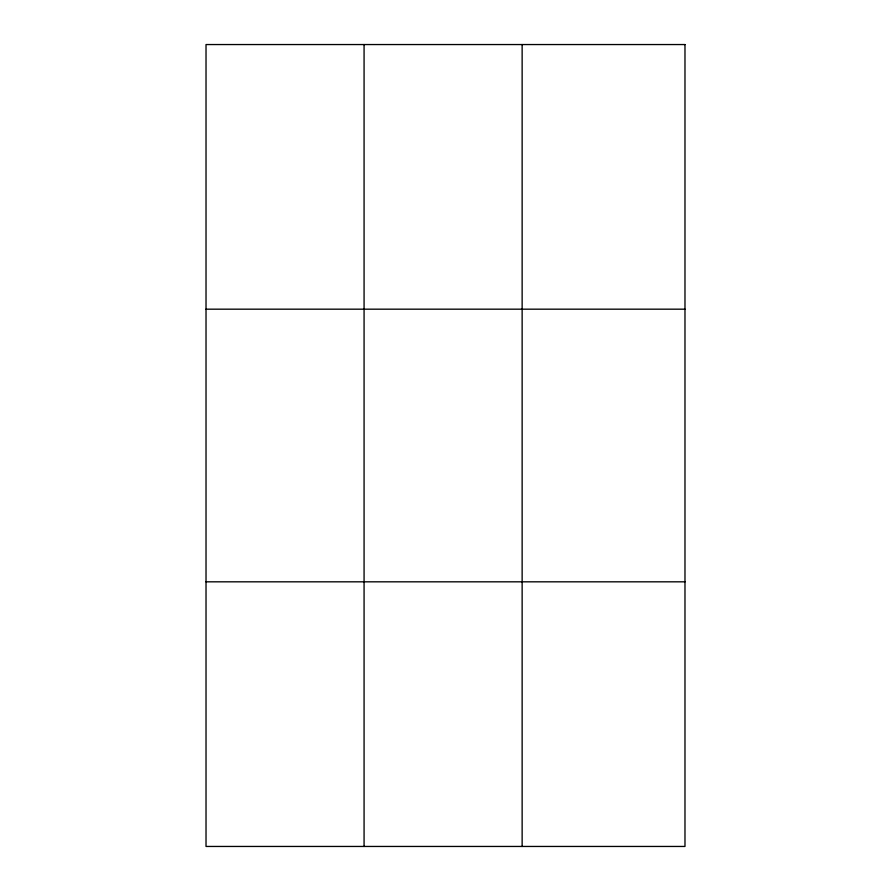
<?xml version="1.0" encoding="UTF-8"?>
<svg xmlns="http://www.w3.org/2000/svg" width="891" height="891" viewBox="0 0 891 891"><rect width="100%" height="100%" fill="white"/><g stroke="black" fill="none" stroke-linecap="round" stroke-linejoin="round"><path stroke-width="1.34" d="M364.074 44.55L364.074 846.45M522.137 44.55L522.137 846.45M206.021 309.177L684.979 309.177M206.021 581.823L684.979 581.823M684.979 44.55L684.979 846.45L206.021 846.45L206.021 44.55L684.979 44.55"/></g></svg>
